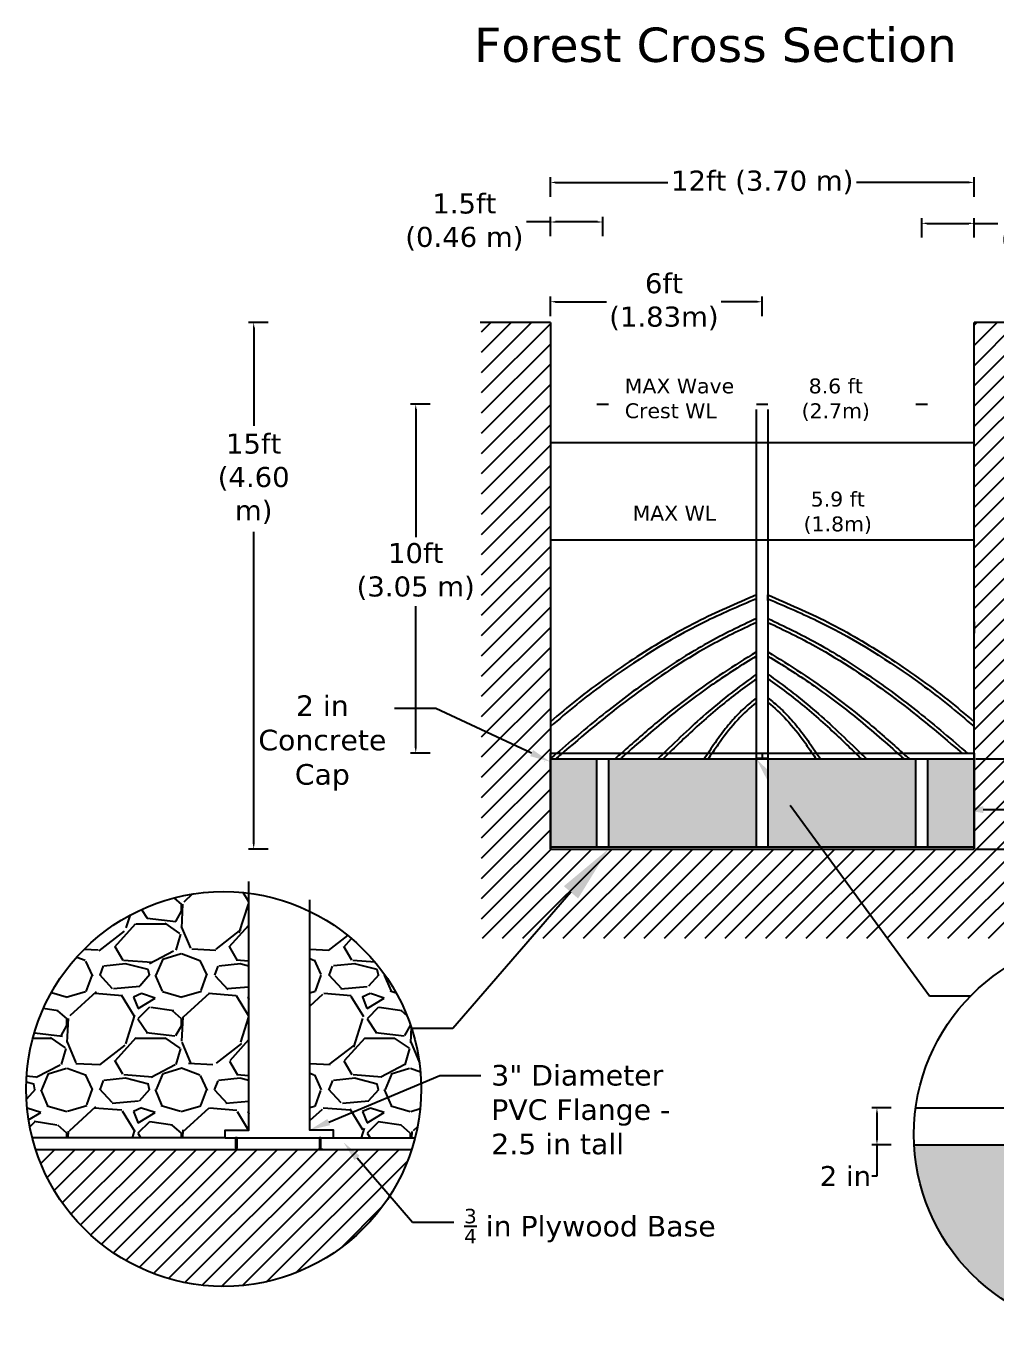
# Model space of a CAD drawing. Header units: feet. Extents: x 0 to 695, y -979 to -294.
# Drawn here: x 110.03 to 118.5, y -487.12 to -475.72 of the extents above; entities that cross this region are included whole.
import ezdxf
from ezdxf import colors
from ezdxf.entities.mleader import LeaderData, LeaderLine
from ezdxf.math import Vec2, Vec3

# ---------------------------------------------------------------- set-up
doc = ezdxf.new("R2010")
doc.units = ezdxf.units.FT
doc.header["$MEASUREMENT"] = 0
doc.header["$PDMODE"] = 35
doc.layers.add('ATM Mangroves', color=3, linetype='Continuous')
doc.layers.add('Beach Slopes', color=80, linetype='Continuous')
doc.styles.get("Standard").update_dxf_attribs({"font": 'verdana.ttf'})
doc.dimstyles.new('Meters', dxfattribs={"dimscale": 0.25, "dimtxt": 1, "dimasz": 0.18, "dimexe": 0.178, "dimexo": 0.0625, "dimgap": 0.09, "dimtad": 0, "dimtih": 1, "dimtoh": 1, "dimzin": 0, "dimdsep": 46, "dimtxsty": 'Standard', "dimcen": 0.09, "dimazin": 0, "dimtfac": 1, "dimtofl": 0, "dimtmove": 0, "dimatfit": 3, "dimfxl": 0.5, "dimfxlon": 1, "dimtolj": 1, "dimtzin": 0, "dimarcsym": 0})
pattern_1 = [(228.012787504, (-16.9021626697552, 0.9846992322677579), (-8.000000000000062, -9.000000000000004), [0.134536, -13.3190880470737]), (184.969740728, (-16.9921626697552, 0.8846992322677352), (11.99999999999998, 1.000000000000035), [0.230868, -22.85592476123]), (132.510447078, (-17.22216266975519, 0.8646992322677534), (10.00000000000012, -10.99999999999986), [0.162788, -16.1160325960997]), (267.273689006, (-17.61216266975519, 0.6146992322677534), (1.000000000000024, 20.00000000000002), [0.2102379999999999, -20.81355804162899]), (292.833654178, (-17.6221626697552, 0.4046992322677738), (-4.999999999999988, 12.00000000000003), [0.2061549999999999, -20.40937312808829]), (357.273689006, (-17.5421626697552, 0.2146992322677761), (-20.00000000000002, 1.000000000000026), [0.2102379999999999, -20.81355804162899]), (37.6942404667, (-17.33216266975519, 0.2046992322677852), (-13, -9.999999999999973), [0.278029, -27.524848548916]), (72.2553283749, (-17.11216266975519, 0.3746992322677443), (7.000000000000028, 22), [0.2624879999999998, -25.98632149681339]), (121.429565615, (-17.03216266975519, 0.6246992322677443), (-8.00000000000002, 12.99999999999999), [0.21095, -20.884073109729]), (175.236358309, (-17.14216266975519, 0.8046992322677511), (10.99999999999998, -1.000000000000038), [0.240832, -11.8007625787923]), (222.397437798, (-17.3821626697552, 0.8246992322677329), (-11.99999999999996, -10.99999999999997), [0.311448, -30.8333750047949]), (138.814074834, (-16.6221626697552, 0.6046992322677625), (-7.000000000000033, 6), [0.106301, -10.52384481273469]), (171.46923439, (-16.7021626697552, 0.6746992322677556), (13, -1.999999999999995), [0.202237, -20.021511416157]), (225, (-16.9021626697552, 0.7046992322677852), (-1.110223024625157e-16, -0.9999999999999329), [0.141421, -1.2727925623731]), (203.198590514, (-16.97216266975519, 0.8246992322677329), (4.999999999999989, 1.999999999999975), [0.076158, -7.5396151058639]), (291.801409486, (-17.0421626697552, 0.7946992322677602), (-0.9999999999996839, 3.000000000000103), [0.107703, -5.2774618071345]), (30.96375653209999, (-17.00216266975519, 0.6946992322677374), (3.000000000000053, 1.99999999999998), [0.174929, -5.656022894845299]), (161.565051177, (-16.8521626697552, 0.7846992322677693), (2.000000000000012, -0.9999999999999767), [0.1264909999999999, -3.035786660168398]), (16.389540334, (-17.6221626697552, 0.7946992322677602), (9.999999999999966, 3.000000000000044), [0.1772, -17.5428451466694]), (70.3461759419, (-17.4521626697552, 0.8446992322677715), (-4.00000000000122, -11.0000000000034), [0.148661, -14.717407747319]), (293.198590514, (-16.8521626697552, 0.9846992322677579), (-1.99999999999997, 4.999999999999991), [0.152315, -7.4634581058639]), (343.610459666, (-16.7921626697552, 0.8446992322677715), (-9.999999999999966, 3.000000000000044), [0.1771999999999999, -17.54284514666899]), (339.44395478, (-17.6221626697552, 0.1746992322677556), (-5.000000000000036, 2.000000000000024), [0.1708799999999999, -8.373123745317494]), (294.775140569, (-17.4621626697552, 0.1146992322677534), (-5.000000000000005, 11), [0.143178, -14.174643063276]), (66.8014094864, (-16.8421626697552, -0.01530076773224209), (1.999999999999981, 4.99999999999997), [0.152315, -7.4634581058639]), (17.3540246363, (-16.78216266975519, 0.1246992322677443), (-12.99999999999998, -3.999999999999963), [0.167631, -16.59542361424]), (69.44395478040002, (-17.33216266975519, -0.01530076773224209), (-2.000000000000007, -4.999999999999955), [0.08543999999999996, -8.458563745317495]), (101.309932474, (-16.9021626697552, -0.01530076773224209), (-0.9999999999999638, 4.000000000000012), [0.05099, -5.0480295135928]), (165.963756532, (-16.9121626697552, 0.03469923226776928), (2.999999999999959, -1.000000000000001), [0.206155, -3.9169506256177]), (186.009005957, (-17.11216266975519, 0.08469923226778064), (10.00000000000005, 0.9999999999999831), [0.19105, -18.9139231745428]), (303.690067526, (-17.00216266975519, 0.6046992322677625), (-0.9999999999999872, 1.999999999999986), [0.1442219999999999, -3.461329275463999]), (353.157226587, (-16.9221626697552, 0.4846992322677579), (17.00000000000001, -2.000000000000053), [0.251794, -24.9275626240283]), (60.9453959009, (-16.6721626697552, 0.4546992322677852), (-3.999999999999976, -6.999999999999977), [0.102956, -10.192674140987]), (90, (-16.6221626697552, 0.5446992322677602), (-0.9999999999999999, 1), [0.06, -0.94]), (120.256437164, (-17.1321626697552, 0.1146992322677534), (4.000000000000009, -7.000000000000008), [0.138924, -13.7535199894498]), (48.01278750420001, (-17.2021626697552, 0.2346992322677579), (8, 8.999999999999975), [0.269072, -13.1845520470737]), (0, (-17.0221626697552, 0.4346992322677465), (1, 1), [0.26, -0.74]), (325.3048464690001, (-16.7621626697552, 0.4346992322677465), (10.00000000000014, -6.999999999999825), [0.1581139999999999, -15.65327430084199]), (254.054604099, (-16.6321626697552, 0.3446992322677715), (-1.000000000000038, -4.000000000000004), [0.145602, -7.1345078892805]), (207.645975364, (-16.6721626697552, 0.2046992322677852), (-18.99999999999995, -10.00000000000005), [0.237065, -23.4694741822594]), (175.42607874, (-16.8821626697552, 0.09469923226777155), (-12.99999999999995, 1.000000000000001), [0.250799, -24.8290734079689])]

# ---------------------------------------------------------------- blocks, each defined once
blk = doc.blocks.new('*D74')
at = {"layer": 'ATM Mangroves', "color": 0, "lineweight": -2, "transparency": 16777216}
for p, q in [((112.1398473604905, -478.3066550765647), (111.9703473604905, -478.3066550765647)), ((112.0148473604905, -478.3516550765647), (112.0148473604905, -479.2092578320681)), ((112.0148473604905, -482.8616550765647), (112.0148473604905, -480.13581144747)), ((112.1398473604905, -482.9066550765647), (111.9703473604905, -482.9066550765647))]:
    blk.add_line(p, q, dxfattribs=at)
at = {"layer": 'ATM Mangroves', "color": 0, "transparency": 16777216}
for points in [[(112.0073473604905, -478.3516550765647), (112.0223473604905, -478.3516550765647), (112.0148473604905, -478.3066550765647)], [(112.0073473604905, -482.8616550765647), (112.0223473604905, -482.8616550765647), (112.0148473604905, -482.9066550765647)]]:
    blk.add_solid(points, dxfattribs=at)
at = {"layer": 'Defpoints', "color": 0, "transparency": 16777216}
for p in [(114.6053559989882, -478.3066550765647), (112.0148473604905, -482.9066550765647), (114.6053559989882, -482.9066550765647)]:
    blk.add_point(p, dxfattribs=at)
at = {"layer": 'ATM Mangroves', "color": 0, "transparency": 16777216, "insert": (112.0148473604903, -479.672534639769), "char_height": 0.25, "width": 0.1967196288678679, "attachment_point": 5}
blk.add_mtext('\\A1;{\\H0.7x;15ft (4.60 m)}', dxfattribs=at)
blk = doc.blocks.new('*D75')
at = {"layer": 'ATM Mangroves', "color": 0, "lineweight": -2, "transparency": 16777216}
for p, q in [((114.6053559989881, -477.2088992741147), (114.6053559989881, -477.0393992741147)), ((114.6503559989881, -477.0838992741147), (115.632780444925, -477.0838992741147)), ((118.2603559989881, -477.0838992741147), (117.2779315530512, -477.0838992741147)), ((118.3053559989881, -477.2088992741147), (118.3053559989881, -477.0393992741147))]:
    blk.add_line(p, q, dxfattribs=at)
at = {"layer": 'ATM Mangroves', "color": 0, "transparency": 16777216}
for points in [[(114.6503559989881, -477.0763992741147), (114.6503559989881, -477.0913992741147), (114.6053559989881, -477.0838992741147)], [(118.2603559989881, -477.0763992741147), (118.2603559989881, -477.0913992741147), (118.3053559989881, -477.0838992741147)]]:
    blk.add_solid(points, dxfattribs=at)
at = {"layer": 'Defpoints', "color": 0, "transparency": 16777216}
for p in [(118.3053559989881, -477.0838992741147), (114.6053559989881, -478.3066550765644), (118.3053559989881, -478.3066550765644)]:
    blk.add_point(p, dxfattribs=at)
at = {"layer": 'ATM Mangroves', "color": 0, "transparency": 16777216, "insert": (116.4553559989881, -477.0838992741147), "char_height": 0.25, "attachment_point": 5}
blk.add_mtext('\\A1;{\\H0.7x;12ft (3.70 m)}', dxfattribs=at)
blk = doc.blocks.new('*D76')
at = {"layer": 'ATM Mangroves', "color": 0, "lineweight": -2, "transparency": 16777216}
for p, q in [((119.6465283911246, -482.1192550765647), (119.6465283911246, -481.8607435875886)), ((119.6465283911246, -481.8607435875886), (119.6915283911246, -481.8607435875886)), ((118.3209809989881, -482.1192550765647), (119.6910283911246, -482.1192550765647)), ((119.6465283911246, -482.8616550765647), (119.6465283911246, -482.1642550765647)), ((118.3209809989881, -482.9066550765647), (119.6910283911246, -482.9066550765647))]:
    blk.add_line(p, q, dxfattribs=at)
at = {"layer": 'ATM Mangroves', "color": 0, "transparency": 16777216}
for points in [[(119.6390283911247, -482.1642550765647), (119.6540283911246, -482.1642550765647), (119.6465283911246, -482.1192550765647)], [(119.6390283911247, -482.8616550765647), (119.6540283911246, -482.8616550765647), (119.6465283911246, -482.9066550765647)]]:
    blk.add_solid(points, dxfattribs=at)
at = {"layer": 'Defpoints', "color": 0, "transparency": 16777216}
for p in [(118.3053559989881, -482.1192550765647), (119.6465283911246, -482.1192550765647), (118.3053559989881, -482.9066550765647)]:
    blk.add_point(p, dxfattribs=at)
at = {"layer": 'ATM Mangroves', "color": 0, "transparency": 16777216, "insert": (120.2347385993179, -481.8607435875884), "char_height": 0.25, "attachment_point": 5}
blk.add_mtext('\\A1;{\\H0.7x;2.6ft\\P(0.79 m)}', dxfattribs=at)
blk = doc.blocks.new('*D77')
at = {"layer": 'ATM Mangroves', "color": 0, "lineweight": -2, "transparency": 16777216}
for p, q in [((117.5826293109745, -485.1661825745932), (117.4131293109745, -485.1661825745932)), ((117.4576293109745, -485.2111825745932), (117.4576293109745, -485.445811827548)), ((117.5826293109745, -485.490811827548), (117.4131293109745, -485.490811827548)), ((117.4576293109745, -485.490811827548), (117.4576293109745, -485.7632382952542)), ((117.4576293109745, -485.7632382952542), (117.4126293109745, -485.7632382952542))]:
    blk.add_line(p, q, dxfattribs=at)
at = {"layer": 'ATM Mangroves', "color": 0, "transparency": 16777216}
for points in [[(117.4501293109745, -485.2111825745932), (117.4651293109745, -485.2111825745932), (117.4576293109745, -485.1661825745932)], [(117.4501293109745, -485.445811827548), (117.4651293109745, -485.445811827548), (117.4576293109745, -485.490811827548)]]:
    blk.add_solid(points, dxfattribs=at)
at = {"layer": 'Defpoints', "color": 0, "transparency": 16777216}
for p in [(119.1797086256706, -485.1661825745932), (117.4576293109745, -485.490811827548), (119.1551015823201, -485.490811827548)]:
    blk.add_point(p, dxfattribs=at)
at = {"layer": 'ATM Mangroves', "color": 0, "transparency": 16777216, "insert": (117.1819862619481, -485.763238295254), "char_height": 0.25, "attachment_point": 5}
blk.add_mtext('\\A1;{\\H0.7x;2 in}', dxfattribs=at)
blk = doc.blocks.new('*D72')
at = {"layer": 'ATM Mangroves', "color": 0, "lineweight": -2, "transparency": 16777216}
for p, q in [((114.6053559989881, -477.5545052276836), (114.6053559989881, -477.3850052276836)), ((115.0625559989881, -477.5545052276836), (115.0625559989881, -477.3850052276836)), ((114.6053559989881, -477.4295052276836), (114.3976377316946, -477.4295052276836)), ((115.0175559989881, -477.4295052276836), (114.6503559989881, -477.4295052276836))]:
    blk.add_line(p, q, dxfattribs=at)
at = {"layer": 'ATM Mangroves', "color": 0, "transparency": 16777216}
for points in [[(114.6503559989881, -477.4220052276837), (114.6503559989881, -477.4370052276836), (114.6053559989881, -477.4295052276836)], [(115.0175559989881, -477.4220052276837), (115.0175559989881, -477.4370052276836), (115.0625559989881, -477.4295052276836)]]:
    blk.add_solid(points, dxfattribs=at)
at = {"layer": 'Defpoints', "color": 0, "transparency": 16777216}
for p in [(115.0625559989881, -477.4295052276836), (114.6053559989881, -478.3066550765644), (115.0625559989881, -479.0204550765645)]:
    blk.add_point(p, dxfattribs=at)
at = {"layer": 'ATM Mangroves', "color": 0, "transparency": 16777216, "insert": (113.8544275235012, -477.4295052276836), "char_height": 0.25, "attachment_point": 5}
blk.add_mtext('\\A1;{\\H0.7x;1.5ft\\P(0.46 m)}', dxfattribs=at)
blk = doc.blocks.new('*D79')
at = {"layer": 'ATM Mangroves', "color": 0, "lineweight": -2, "transparency": 16777216}
for p, q in [((114.6053559989881, -478.2509869745596), (114.6053559989881, -478.0814869745596)), ((116.4553559989881, -478.2509869745596), (116.4553559989881, -478.0814869745596)), ((114.6503559989881, -478.1259869745596), (115.096218570549, -478.1259869745596)), ((116.4103559989881, -478.1259869745596), (116.0980184362307, -478.1259869745596))]:
    blk.add_line(p, q, dxfattribs=at)
at = {"layer": 'ATM Mangroves', "color": 0, "transparency": 16777216}
for points in [[(114.6503559989881, -478.1184869745596), (114.6503559989881, -478.1334869745596), (114.6053559989881, -478.1259869745596)], [(116.4103559989881, -478.1184869745596), (116.4103559989881, -478.1334869745596), (116.4553559989881, -478.1259869745596)]]:
    blk.add_solid(points, dxfattribs=at)
at = {"layer": 'Defpoints', "color": 0, "transparency": 16777216}
for p in [(116.4553559989881, -478.1259869745596), (114.6053559989881, -478.3066550765644), (116.4553559989881, -479.0204550765644)]:
    blk.add_point(p, dxfattribs=at)
at = {"layer": 'ATM Mangroves', "color": 0, "transparency": 16777216, "insert": (115.5971185033899, -478.1259869745596), "char_height": 0.25, "attachment_point": 5}
blk.add_mtext('\\A1;{\\H0.7x;6ft \\P(1.83m)}', dxfattribs=at)
blk = doc.blocks.new('*D80')
at = {"layer": 'ATM Mangroves', "color": 0, "lineweight": -2, "transparency": 16777216}
for p, q in [((117.8481559989881, -477.566309075754), (117.8481559989881, -477.396809075754)), ((118.3053559989881, -477.566309075754), (118.3053559989881, -477.396809075754)), ((117.8931559989881, -477.441309075754), (118.2603559989881, -477.441309075754)), ((118.3053559989881, -477.441309075754), (118.5130742662816, -477.441309075754))]:
    blk.add_line(p, q, dxfattribs=at)
at = {"layer": 'ATM Mangroves', "color": 0, "transparency": 16777216}
for points in [[(117.8931559989881, -477.433809075754), (117.8931559989881, -477.448809075754), (117.8481559989881, -477.441309075754)], [(118.2603559989881, -477.433809075754), (118.2603559989881, -477.448809075754), (118.3053559989881, -477.441309075754)]]:
    blk.add_solid(points, dxfattribs=at)
at = {"layer": 'Defpoints', "color": 0, "transparency": 16777216}
for p in [(117.8481559989881, -477.441309075754), (118.3053559989881, -478.3066550765644), (117.8481559989881, -479.0204550765645)]:
    blk.add_point(p, dxfattribs=at)
at = {"layer": 'ATM Mangroves', "color": 0, "transparency": 16777216, "insert": (119.056284474475, -477.441309075754), "char_height": 0.25, "attachment_point": 5}
blk.add_mtext('\\A1;{\\H0.7x;1.5ft\\P(0.46 m)}', dxfattribs=at)
blk = doc.blocks.new('*D73')
at = {"layer": 'ATM Mangroves', "color": 0, "lineweight": -2, "transparency": 16777216}
for p, q in [((113.5549257034959, -479.0204550765647), (113.3854257034959, -479.0204550765647)), ((113.4299257034959, -479.0654550765647), (113.4299257034959, -480.1818784268357)), ((113.4299257034959, -482.0234550765647), (113.4299257034959, -480.7838909632135)), ((113.5549257034959, -482.0684550765647), (113.3854257034959, -482.0684550765647))]:
    blk.add_line(p, q, dxfattribs=at)
at = {"layer": 'ATM Mangroves', "color": 0, "transparency": 16777216}
for points in [[(113.4224257034959, -479.0654550765647), (113.4374257034959, -479.0654550765647), (113.4299257034959, -479.0204550765647)], [(113.4224257034959, -482.0234550765647), (113.4374257034959, -482.0234550765647), (113.4299257034959, -482.0684550765647)]]:
    blk.add_solid(points, dxfattribs=at)
at = {"layer": 'Defpoints', "color": 0, "transparency": 16777216}
for p in [(115.0125559989881, -479.0204550765647), (113.4299257034959, -482.0684550765647), (115.0125559989881, -482.0684550765647)]:
    blk.add_point(p, dxfattribs=at)
at = {"layer": 'ATM Mangroves', "color": 0, "transparency": 16777216, "insert": (113.4299257034958, -480.4828846950245), "char_height": 0.25, "attachment_point": 5}
blk.add_mtext('\\A1;{\\H0.7x;10ft\\P(3.05 m)}', dxfattribs=at)

msp = doc.modelspace()

# ---------------------------------------------------------------- hatches: boundary and pattern name
at = {"layer": 'ATM Mangroves', "transparency": 33554687}
h = msp.add_hatch(dxfattribs=at)
h.set_pattern_fill('ANSI31')
h.set_pattern_definition([(45, (-40.111866510048, -89.4476728954113), (-0.08838834764831845, 0.08838834764831845), [])])
h.paths.add_polyline_path([(114.6053559989881, -478.3066550765644), (114.0038417400991, -478.3066550765644), (114.0038417400991, -483.6854476210605), (119.0229965159427, -483.6854476210605), (119.0229965159427, -478.3066550765644), (118.3053559989881, -478.3066550765644), (118.3053559989881, -482.9066550765644), (114.6053559989881, -482.9066550765644)])
h = msp.add_hatch(dxfattribs=at)
h.set_pattern_fill('GRAVEL', scale=0.39)
h.set_pattern_definition([(228.012787504, (-17.3413626697552, 0.3746992322677443), (-3.120000000000025, -3.510000000000002), [0.05246903999999999, -5.194444338358743]), (184.969740728, (-17.3764626697552, 0.335699232267757), (4.679999999999991, 0.3900000000000137), [0.09003852, -8.913810656879699]), (132.510447078, (-17.46616266975519, 0.3278992322677823), (3.900000000000046, -4.289999999999948), [0.06348732000000001, -6.285252712478883]), (267.273689006, (-17.6182626697552, 0.2303992322677573), (0.3900000000000095, 7.800000000000007), [0.08199281999999997, -8.117287636235305]), (292.833654178, (-17.6221626697552, 0.1484992322677385), (-1.949999999999996, 4.680000000000011), [0.08040044999999996, -7.959655519954435]), (357.273689006, (-17.5909626697552, 0.07439923226775136), (-7.800000000000007, 0.3900000000000099), [0.08199281999999997, -8.117287636235305]), (37.6942404667, (-17.5090626697552, 0.070499232267764), (-5.069999999999999, -3.89999999999999), [0.10843131, -10.73469093407724]), (72.2553283749, (-17.4232626697552, 0.1367992322677765), (2.730000000000011, 8.580000000000002), [0.10237032, -10.13466538375722]), (121.429565615, (-17.39206266975521, 0.2342992322677446), (-3.120000000000008, 5.069999999999995), [0.0822705, -8.14478851279431]), (175.236358309, (-17.43496266975519, 0.3044992322677444), (4.289999999999994, -0.3900000000000148), [0.09392448, -4.602297405728997]), (222.397437798, (-17.5285626697552, 0.312299232267776), (-4.679999999999986, -4.289999999999989), [0.12146472, -12.02501625187001]), (138.814074834, (-17.2321626697552, 0.2264992322677699), (-2.730000000000013, 2.34), [0.04145738999999998, -4.10429947696653]), (171.46923439, (-17.2633626697552, 0.2537992322677383), (5.069999999999999, -0.7799999999999981), [0.07887243000000001, -7.80838945230123]), (225, (-17.3413626697552, 0.2654992322677572), (-4.329869796038111e-17, -0.3899999999999739), [0.05515419, -0.496389099325509]), (203.198590514, (-17.3686626697552, 0.312299232267776), (1.949999999999996, 0.7799999999999904), [0.02970162, -2.940449891286921]), (291.801409486, (-17.39596266975519, 0.3005992322677571), (-0.3899999999998767, 1.17000000000004), [0.04200417, -2.058210104782455]), (30.96375653209999, (-17.3803626697552, 0.2615992322677698), (1.170000000000021, 0.779999999999992), [0.06822231000000001, -2.205848928989667]), (161.565051177, (-17.32186266975521, 0.2966992322677697), (0.7800000000000046, -0.3899999999999909), [0.04933148999999999, -1.183956797465675]), (16.389540334, (-17.6221626697552, 0.3005992322677571), (3.899999999999987, 1.170000000000017), [0.069108, -6.841709607201066]), (70.3461759419, (-17.5558626697552, 0.3200992322677507), (-1.560000000000476, -4.290000000001324), [0.05797778999999999, -5.73978902145441]), (293.198590514, (-17.32186266975521, 0.3746992322677443), (-0.7799999999999885, 1.949999999999997), [0.05940285000000001, -2.910748661286921]), (343.610459666, (-17.2984626697552, 0.3200992322677507), (-3.899999999999987, 1.170000000000017), [0.06910799999999996, -6.841709607200907]), (339.44395478, (-17.6221626697552, 0.05879923226774508), (-1.950000000000014, 0.7800000000000096), [0.06664319999999996, -3.265518260673824]), (294.775140569, (-17.5597626697552, 0.03539923226776409), (-1.950000000000002, 4.290000000000001), [0.05583942, -5.52811079467764]), (66.8014094864, (-17.3179626697552, -0.01530076773224209), (0.7799999999999927, 1.949999999999988), [0.05940285000000001, -2.910748661286921]), (17.3540246363, (-17.29456266975519, 0.03929923226775145), (-5.069999999999991, -1.559999999999985), [0.06537609, -6.472215209553601]), (69.44395478040002, (-17.5090626697552, -0.01530076773224209), (-0.7800000000000028, -1.949999999999982), [0.03332159999999998, -3.298839860673824]), (101.309932474, (-17.3413626697552, -0.01530076773224209), (-0.3899999999999859, 1.560000000000005), [0.0198861, -1.968731510301192]), (165.963756532, (-17.3452626697552, 0.00419923226775154), (1.169999999999984, -0.3900000000000005), [0.08040045, -1.527610743990903]), (186.009005957, (-17.4232626697552, 0.02369923226774517), (3.900000000000018, 0.3899999999999934), [0.0745095, -7.376430038071693]), (303.690067526, (-17.3803626697552, 0.2264992322677699), (-0.389999999999995, 0.7799999999999945), [0.05624657999999998, -1.34991841743096]), (353.157226587, (-17.3491626697552, 0.1796992322677511), (6.630000000000006, -0.7800000000000207), [0.09819966000000001, -9.721749423371037]), (60.9453959009, (-17.25166266975519, 0.1679992322677322), (-1.559999999999991, -2.729999999999991), [0.04015284, -3.97514291498493]), (90, (-17.2321626697552, 0.2030992322677321), (-0.39, 0.39), [0.0234, -0.3666]), (120.256437164, (-17.43106266975519, 0.03539923226776409), (1.560000000000004, -2.730000000000003), [0.05418036, -5.363872795885422]), (48.01278750420001, (-17.4583626697552, 0.08219923226778292), (3.12, 3.50999999999999), [0.10493808, -5.141975298358743]), (0, (-17.3881626697552, 0.1601992322677575), (0.39, 0.39), [0.1014, -0.2886]), (325.3048464690001, (-17.28676266975519, 0.1601992322677575), (3.900000000000054, -2.729999999999932), [0.06166445999999998, -6.104776977328378]), (254.054604099, (-17.2360626697552, 0.1250992322677575), (-0.3900000000000147, -1.560000000000002), [0.05678478000000001, -2.782458076819395]), (207.645975364, (-17.25166266975519, 0.070499232267764), (-7.409999999999981, -3.900000000000019), [0.09245535, -9.153094931081165]), (175.42607874, (-17.3335626697552, 0.02759923226773253), (-5.069999999999983, 0.3900000000000005), [0.09781161000000001, -9.68333862910787])])
h.paths.add_polyline_path([(119.1797086256705, -485.7860206035555, -0.0248235849279746), (119.15510158232, -485.7351644530615), (119.15510158232, -485.4908118275478), (117.7825823905728, -485.4908118275478, 0.3447895899668358), (119.1797086256705, -487.0930664386084)])
h.paths.add_polyline_path([(121.2270134836666, -485.4908118275478), (119.7233470168571, -485.4908118275479), (119.7233470168571, -485.7351644530608, -0.02482358492794862), (119.6987399735066, -485.7860206035547), (119.6987399735066, -487.113043236017, 0.3664574072746845)])
h.paths.add_polyline_path([(114.6053559989881, -482.8876050765645), (115.0125559989882, -482.8876050765645), (115.0125559989881, -482.1192550765645), (114.6053559989881, -482.1192550765645)])
h.paths.add_polyline_path([(115.1127883001656, -482.8876050765644), (116.4053559989881, -482.8876050765645), (116.4053559989881, -482.1192550765645), (115.1125559989881, -482.1192550765645)])
h.paths.add_polyline_path([(116.5055883001654, -482.8876050765644), (117.7981559989881, -482.8876050765643), (117.7981559989881, -482.1192550765645), (116.5053559989881, -482.1192550765645)])
h.paths.add_polyline_path([(117.8983883001655, -482.8876050765644), (118.3053559989881, -482.8876050765643), (118.3053559989881, -482.1192550765645), (117.8981559989881, -482.1192550765645)])
h = msp.add_hatch(dxfattribs=at)
h.set_pattern_fill('GRAVEL')
h.set_pattern_definition(pattern_1)
edge = h.paths.add_edge_path()
edge.add_arc((111.7527011272925, -485.0023795433357), 1.724643021343287, 82.65343171644129, 180.0000000000019)
edge.add_arc((111.7527011272932, -485.0023795433356), 1.724643021344036, 180.0000000000038, 194.3017855949732)
edge.add_line((110.0815081849796, -485.4284167490251), (111.7667603920143, -485.4284167490251))
edge.add_line((111.7667603920143, -485.4284167490251), (111.7667603920143, -485.3610167490251))
edge.add_line((111.7667603920143, -485.3610167490251), (111.9732325212678, -485.361016749025))
edge.add_line((111.9732325212678, -485.361016749025), (111.9732325212678, -483.2918943912986))
h = msp.add_hatch(dxfattribs=at)
h.set_pattern_fill('GRAVEL')
h.set_pattern_definition(pattern_1)
edge = h.paths.add_edge_path()
edge.add_arc((111.7527011272924, -485.0023795433358), 1.724643021343411, 1.888441812892785e-12, 64.17310206761033)
edge.add_line((112.5040482627608, -483.4500036117097), (112.5040482627609, -485.361016749025))
edge.add_line((112.5040482627609, -485.361016749025), (112.7106403920143, -485.3610167490251))
edge.add_line((112.7106403920143, -485.3610167490251), (112.7106403920143, -485.4284167490251))
edge.add_line((112.7106403920143, -485.4284167490251), (113.4238940696055, -485.428416749025))
edge.add_arc((111.752701127295, -485.002379543336), 1.724643021340868, 345.6982144050175, 360.0000000000095)
at = {"layer": 'ATM Mangroves', "true_color": 0xffffff, "transparency": 33554687}
h = msp.add_hatch(dxfattribs=at)
h.set_pattern_fill('ANSI31')
h.set_pattern_definition([(45, (-17.6221626697552, -0.01530076773224209), (-0.08838834764831845, 0.08838834764831845), [])])
h.paths.add_polyline_path([(113.3948095029627, -485.529516749025), (110.1105927516223, -485.529516749025, 0.7292489542081849)])

# ---------------------------------------------------------------- linework, layer by layer
at = {"layer": 'ATM Mangroves', "color": 7, "transparency": 33554687}
for p, q in [((114.6053559989881, -478.3066550765644), (113.9940040552455, -478.3066550765644)), ((114.6053559989881, -478.3066550765644), (114.6053559989881, -482.9066550765644)), ((118.3053559989881, -482.9066550765644), (118.3053559989881, -478.3066550765644)), ((119.0229965159427, -478.3066550765644), (118.3053559989881, -478.3066550765644)), ((115.0125559989882, -479.0204550765644), (115.112555998988, -479.0204550765645)), ((115.0125559989881, -479.0204550765645), (115.1125559989881, -479.0204550765645)), ((116.4053559989881, -479.0204550765644), (116.505355998988, -479.0204550765645)), ((116.4053559989881, -479.0204550765645), (116.5053559989881, -479.0204550765645)), ((117.7981559989881, -479.0204550765645), (117.898155998988, -479.0204550765645)), ((117.7981559989881, -479.0204550765645), (117.898155998988, -479.0204550765645)), ((114.6053559989881, -479.3566550765644), (118.3053559989881, -479.3566550765644)), ((114.6053559989881, -480.2066550765645), (118.3053559989881, -480.2066550765645)), ((116.5055983517796, -480.7349750698589), (116.5055983517796, -480.6869750698589)), ((118.3053559989881, -480.9216512546933), (118.3053559989881, -481.0216512546933)), ((118.3053559989881, -482.1446550765645), (118.3053559989881, -481.7646550765645)), ((114.6053559989881, -482.9066550765644), (114.6053559989881, -482.0684550765645)), ((114.6053559989881, -482.0684550765645), (118.3053559989881, -482.0684550765645)), ((116.4553559989881, -482.0684550765645), (116.4553559989881, -482.1164550765645)), ((118.3053559989881, -482.0684550765645), (118.3053559989881, -482.9066550765644)), ((114.5517197515436, -482.1446550765644), (114.5517197515436, -482.1446550765644)), ((114.6053559989881, -482.1192550765645), (118.3053559989881, -482.1192550765645)), ((114.6053559989881, -482.2970550765644), (114.6053559989881, -482.1446550765644)), ((118.3053559989881, -482.1446550765645), (118.3053559989881, -482.1446550765645)), ((114.6053559989881, -482.9066550765644), (114.6053559989881, -482.2970550765644)), ((114.6053559989881, -482.2970550765644), (114.6053559989881, -482.5764550765645)), ((114.6053559989881, -482.9066550765644), (114.6053559989881, -482.8876050765645)), ((114.6053559989881, -482.8876050765645), (118.3053559989881, -482.8876050765644)), ((114.6053559989881, -482.9066550765644), (118.3053559989881, -482.9066550765644)), ((115.1553559989881, -482.9066550765643), (115.2553559989881, -482.9066550765643)), ((115.1553559989881, -482.9066550765644), (115.2553559989881, -482.9066550765644)), ((116.3553559989881, -482.9066550765643), (116.4553559989881, -482.9066550765643)), ((116.3553559989881, -482.9066550765644), (116.4553559989881, -482.9066550765644)), ((117.6553559989881, -482.9066550765643), (117.7553559989881, -482.9066550765643)), ((117.6553559989881, -482.9066550765644), (117.7553559989881, -482.9066550765644)), ((117.795988018787, -485.166182574593), (119.1797086256705, -485.166182574593)), ((111.7667603920143, -485.4284167490251), (110.0815081849796, -485.4284167490251)), ((111.7667603920143, -485.4284167490251), (113.4238940696055, -485.428416749025)), ((117.7825823905728, -485.4908118275478), (119.15510158232, -485.4908118275478)), ((110.1105927516223, -485.529516749025), (113.3948095029627, -485.529516749025)), ((112.6177014275479, -485.529516749025), (112.5789518784189, -485.529516749025))]:
    msp.add_line(p, q, dxfattribs=at)
for points in [[(116.5053559989881, -479.0684550765645), (116.5053559989881, -482.1164550765645), (116.4053559989881, -482.1164550765645), (116.4053559989881, -479.0684550765645)], [(115.0125559989882, -482.8876050765645), (115.0125559989881, -482.1192550765634), (115.1125559989881, -482.1192550765635), (115.1127883001656, -482.8876050765645)], [(116.4053559989881, -482.8876050765645), (116.4053559989881, -482.1192550765643), (116.5053559989881, -482.1192550765645), (116.5055883001654, -482.8876050765644)], [(117.7981559989882, -482.8876050765644), (117.7981559989881, -482.1192550765642), (117.8981559989881, -482.1192550765643), (117.8983883001655, -482.8876050765644)], [(111.7667603920143, -485.4284167490251), (111.7667603920143, -485.3610167490251), (111.9732325212678, -485.361016749025), (111.9732325212678, -483.1907943912986)], [(112.7106403920143, -485.4284167490251), (112.7106403920143, -485.3610167490251), (112.5040482627609, -485.361016749025), (112.5040482627608, -483.3489036117097)]]:
    msp.add_lwpolyline(points, dxfattribs=at)
for points in [[(111.869996456641, -485.4284167490251), (111.8556081252885, -485.4284167490251), (111.8556081252885, -485.5169665871379), (111.869996456641, -485.5169665871379)], [(112.6025213964862, -485.428416749025), (112.5881330651337, -485.428416749025), (112.5881330651337, -485.5169665871378), (112.6025213964862, -485.5169665871378)]]:
    msp.add_lwpolyline(points, close=True, dxfattribs=at)
for centre in [(111.7527011272925, -485.0023795433357), (119.5047979371197, -485.3993396334094)]:
    msp.add_circle(centre, 1.724643021343324, dxfattribs=at)
for points, knots in [([(116.4053559989881, -480.6869750698589), (116.2296093446403, -480.762360396966), (115.8683650618553, -480.9173136649207), (115.3446485735826, -481.2286911823683), (114.9224219302277, -481.5279049143067), (114.6809622981339, -481.73007807981), (114.6053559989882, -481.7952554622459)], [0, 0, 0, 0, 0.5731495435631069, 1.178099216519437, 1.823708341478115, 2.123165287933067, 2.123165287933067, 2.123165287933067, 2.123165287933067]), ([(116.4053559989882, -480.7206658428903), (116.2504067264116, -480.7871372525378), (116.0960302666245, -480.8536140874528), (115.6378090670493, -481.0792161548256), (115.3454133633829, -481.264839099518), (114.9073311166509, -481.5830636531946), (114.7549316238555, -481.7079777286444), (114.6053559989881, -481.8370077266167)], [0.01225711850538435, 0.01225711850538435, 0.01225711850538435, 0.01225711850538435, 0.4791094907207734, 0.4791094907207734, 1.43732847216232, 1.43732847216232, 1.986340162892424, 1.986340162892424, 1.986340162892424, 1.986340162892424]), ([(116.5055983517796, -480.6869750698589), (116.6813450061274, -480.762360396966), (117.0425892889125, -480.9173136649207), (117.5663057771851, -481.2286911823683), (117.988445262559, -481.527843149221), (118.2298285537246, -481.7299411866358), (118.3053559989881, -481.7950465453971)], [0, 0, 0, 0, 0.5731495435631069, 1.178099216519437, 1.823708341478115, 2.12284532649749, 2.12284532649749, 2.12284532649749, 2.12284532649749]), ([(116.5055983517796, -480.7206658428903), (116.6605476243561, -480.7871372525378), (116.8149240841433, -480.8536140874528), (117.2731452837184, -481.0792161548256), (117.5655409873848, -481.264839099518), (118.0035370516265, -481.583001049917), (118.155858107687, -481.707842803019), (118.3053559989881, -481.8367986690083)], [0.01225711850538435, 0.01225711850538435, 0.01225711850538435, 0.01225711850538435, 0.4791094907207734, 0.4791094907207734, 1.43732847216232, 1.43732847216232, 1.986043650322525, 1.986043650322525, 1.986043650322525, 1.986043650322525]), ([(116.4053559989881, -480.8926690698589), (116.2609571843041, -480.9617263676769), (115.9642172826587, -481.1036392760846), (115.5367156225586, -481.3757501543811), (115.1049547815814, -481.6908831630339), (114.8271715686954, -481.9285662385118), (114.6840219989881, -482.0510510698589), (114.6577999989881, -482.0734877230333), (114.6315779989881, -482.0959243762077), (114.6053559989881, -482.1183610293821)], [0, 0, 0, 0, 0.4797970346416596, 0.9859840275065773, 1.517358693112862, 2.082344182170172, 2.082344182170172, 2.082344182170172, 2.185837678688279, 2.185837678688279, 2.185837678688279, 2.185837678688279]), ([(116.4053559989882, -480.9269903865333), (116.2640279998079, -480.9945899173696), (116.1233772019607, -481.0621894066014), (115.761334283576, -481.2628199622136), (115.5452394606121, -481.408804289094), (115.1267433654947, -481.7162907791182), (114.9278752465319, -481.8832001362448), (114.7212186344972, -482.0599736700726), (114.7126857107473, -482.0672748006949), (114.704151678171, -482.0745768802118), (114.7016703495161, -482.0767000100433), (114.6991889271215, -482.078823220094), (114.6967075047268, -482.0809464301447), (114.6817835718037, -482.0937159789513), (114.6668596388806, -482.1064855277579), (114.6519357059575, -482.1192550765645)], [0.01366836299702191, 0.01366836299702191, 0.01366836299702191, 0.01366836299702191, 0.4475513778897694, 0.4475513778897694, 1.169952438169013, 1.169952438169013, 1.892353498448257, 1.892353498448257, 1.923465898919428, 1.923465898919428, 1.923465898919428, 1.932512043297598, 1.932512043297598, 1.932512043297598, 1.986917956698038, 1.986917956698038, 1.986917956698038, 1.986917956698038]), ([(116.5055983517796, -480.8926690698589), (116.6499971664636, -480.9617263676769), (116.946737068109, -481.1036392760846), (117.3742387282091, -481.3757501543811), (117.8059995691863, -481.6908831630339), (118.0837827820723, -481.9285662385118), (118.2269323517796, -482.0510510698589), (118.233712445945, -482.0568524054274), (118.2404925401104, -482.0626537409959), (118.2472726342758, -482.0684550765644)], [0, 0, 0, 0, 0.4797970346416596, 0.9859840275065773, 1.517358693112862, 2.082344182170172, 2.082344182170172, 2.082344182170172, 2.109103988893444, 2.109103988893444, 2.109103988893444, 2.109103988893444]), ([(116.5055983517796, -480.9269903865333), (116.6469263509599, -480.9945899173696), (116.7875771488071, -481.0621894066014), (117.1496200671917, -481.2628199622136), (117.3657148901557, -481.408804289094), (117.784210985273, -481.7162907791182), (117.9830791042359, -481.8832001362448), (118.1873510857958, -482.0579338633045), (118.1934993218753, -482.0631941334808), (118.199647990002, -482.0684550765644)], [0.01366836299702191, 0.01366836299702191, 0.01366836299702191, 0.01366836299702191, 0.4475513778897694, 0.4475513778897694, 1.169952438169013, 1.169952438169013, 1.892353498448257, 1.892353498448257, 1.914771034796796, 1.914771034796796, 1.914771034796796, 1.914771034796796]), ([(116.4053559989881, -481.1849710698589), (116.3083167205764, -481.244543505678), (116.1103979793663, -481.3660458674135), (115.8211022906684, -481.5717789792071), (115.530325920731, -481.7993944439759), (115.3428130889914, -481.9659323882224), (115.2469739989881, -482.0510510698589), (115.2213759758845, -482.0737857387608), (115.1957779527809, -482.0965204076626), (115.1701799296773, -482.1192550765645)], [0, 0, 0, 0, 0.3415135442641599, 0.6965419765399841, 1.064289898700815, 1.448747056693604, 1.448747056693604, 1.448747056693604, 1.551433165381703, 1.551433165381703, 1.551433165381703, 1.551433165381703]), ([(116.5055983517796, -481.1849710698589), (116.6026376301914, -481.244543505678), (116.8005563714014, -481.3660458674135), (117.0898520600994, -481.5717789792071), (117.3806284300368, -481.7993944439759), (117.5681412617763, -481.9659323882224), (117.6639803517796, -482.0510510698589), (117.6895783748832, -482.0737857387608), (117.7151763979868, -482.0965204076626), (117.7407744210904, -482.1192550765645)], [0, 0, 0, 0, 0.3415135442641599, 0.6965419765399841, 1.064289898700815, 1.448747056693604, 1.448747056693604, 1.448747056693604, 1.551433165381703, 1.551433165381703, 1.551433165381703, 1.551433165381703]), ([(116.4053559989885, -481.2213071153567), (116.2768134367331, -481.3002991110724), (116.1494739059153, -481.3796631782343), (115.8977505555941, -481.5546263827259), (115.7722050413783, -481.6487158446128), (115.5192038335933, -481.851350539487), (115.3934937116379, -481.9623316938819), (115.2675346053427, -482.0742012146338), (115.2606766743516, -482.0802920283581), (115.2538180052879, -482.0863854754967), (115.2469593362241, -482.0924789226353), (115.2369130917682, -482.1014043072784), (115.2268668473123, -482.1103296919214), (115.2168206028564, -482.1192550765644)], [0.01755962128043403, 0.01755962128043403, 0.01755962128043403, 0.01755962128043403, 0.4357398291652329, 0.4357398291652329, 0.8714796583304657, 0.8714796583304657, 1.338210841209692, 1.338210841209692, 1.338210841209692, 1.363622344496176, 1.363622344496176, 1.363622344496176, 1.400843877075516, 1.400843877075516, 1.400843877075516, 1.400843877075516]), ([(116.5055983517793, -481.2213071153567), (116.6341409140347, -481.3002991110724), (116.7614804448525, -481.3796631782343), (117.0132037951736, -481.5546263827259), (117.1387493093895, -481.6487158446128), (117.3917505171744, -481.851350539487), (117.5174606391299, -481.9623316938819), (117.643419745425, -482.0742012146338), (117.6502776764161, -482.0802920283581), (117.6571363454799, -482.0863854754967), (117.6639950145436, -482.0924789226353), (117.6740412589995, -482.1014043072784), (117.6840875034554, -482.1103296919214), (117.6941337479113, -482.1192550765644)], [0.01755962128043403, 0.01755962128043403, 0.01755962128043403, 0.01755962128043403, 0.4357398291652329, 0.4357398291652329, 0.8714796583304657, 0.8714796583304657, 1.338210841209692, 1.338210841209692, 1.338210841209692, 1.363622344496176, 1.363622344496176, 1.363622344496176, 1.400843877075516, 1.400843877075516, 1.400843877075516, 1.400843877075516]), ([(116.4053559989881, -481.3798390698589), (116.3396272341445, -481.4276501791798), (116.2056169273948, -481.5251292880812), (116.0087513220027, -481.6844196153152), (115.8110903497223, -481.8606926783569), (115.6817143931299, -481.9863239780058), (115.6150579989881, -482.0510510698589), (115.5916456841811, -482.0737857387608), (115.5682333693742, -482.0965204076626), (115.5448210545672, -482.1192550765645)], [0, 0, 0, 0, 0.2438062310912608, 0.4970814208021429, 0.7593344276530014, 1.038048741122557, 1.038048741122557, 1.038048741122557, 1.135944034322475, 1.135944034322475, 1.135944034322475, 1.135944034322475]), ([(116.4053559989905, -481.4181404400714), (116.2965376382545, -481.4974711906735), (116.1892676840882, -481.5774380586907), (115.9769589426458, -481.7528673039761), (115.8718478913342, -481.8475654694676), (115.7247951044934, -481.9876492061342), (115.6807467944237, -482.0304219214721), (115.6366278700147, -482.0732638679867), (115.631337233725, -482.0784013721301), (115.6260455819845, -482.083539871834), (115.620753930244, -482.088678371538), (115.6102579175494, -482.0988706065468), (115.5997619048548, -482.1090628415557), (115.5892658921602, -482.1192550765645)], [0.02081669974320799, 0.02081669974320799, 0.02081669974320799, 0.02081669974320799, 0.3942230184415169, 0.3942230184415169, 0.7884460368830338, 0.7884460368830338, 0.9588479042329013, 0.9588479042329013, 0.9588479042329013, 0.9792820901363415, 0.9792820901363415, 0.9792820901363415, 1.019813380773945, 1.019813380773945, 1.019813380773945, 1.019813380773945]), ([(116.5055983517796, -481.3798390698589), (116.5713271166232, -481.4276501791798), (116.7053374233729, -481.5251292880812), (116.9022030287651, -481.6844196153152), (117.0998640010455, -481.8606926783569), (117.2292399576378, -481.9863239780058), (117.2958963517796, -482.0510510698589), (117.3193086665866, -482.0737857387608), (117.3427209813936, -482.0965204076626), (117.3661332962006, -482.1192550765645)], [0, 0, 0, 0, 0.2438062310912608, 0.4970814208021429, 0.7593344276530014, 1.038048741122557, 1.038048741122557, 1.038048741122557, 1.135944034322475, 1.135944034322475, 1.135944034322475, 1.135944034322475]), ([(116.5055983517772, -481.4181404400714), (116.6144167125132, -481.4974711906735), (116.7216866666795, -481.5774380586907), (116.933995408122, -481.7528673039761), (117.0391064594336, -481.8475654694676), (117.1861592462744, -481.9876492061342), (117.2302075563441, -482.0304219214721), (117.2743264807531, -482.0732638679867), (117.2796171170427, -482.0784013721301), (117.2849087687832, -482.083539871834), (117.2902004205237, -482.088678371538), (117.3006964332183, -482.0988706065468), (117.3111924459129, -482.1090628415557), (117.3216884586075, -482.1192550765645)], [0.02081669974320799, 0.02081669974320799, 0.02081669974320799, 0.02081669974320799, 0.3942230184415169, 0.3942230184415169, 0.7884460368830338, 0.7884460368830338, 0.9588479042329013, 0.9588479042329013, 0.9588479042329013, 0.9792820901363415, 0.9792820901363415, 0.9792820901363415, 1.019813380773945, 1.019813380773945, 1.019813380773945, 1.019813380773945]), ([(116.4053559989881, -481.5855330698589), (116.3704428841251, -481.6137028331741), (116.2967641242816, -481.673150786595), (116.1939925669058, -481.7815035726128), (116.0909861747765, -481.9083000999331), (116.0271848092623, -482.002176394099), (115.9939679989882, -482.0510510698589), (115.9785167827536, -482.0737857387608), (115.9630655665191, -482.0965204076626), (115.9476143502846, -482.1192550765645)], [0, 0, 0, 0, 0.1344561306635051, 0.2837489865773955, 0.4469094136748748, 0.6241122177890303, 0.6241122177890303, 0.6241122177890303, 0.7065403263622732, 0.7065403263622732, 0.7065403263622732, 0.7065403263622732]), ([(116.4053559989881, -481.6254395751889), (116.3471777280547, -481.6731439374556), (116.2926413081869, -481.7217007772682), (116.1868125806669, -481.8377714632531), (116.1352786720817, -481.9026304589585), (116.064303362081, -482.0026476863283), (116.0419974423963, -482.0354644889282), (116.019575972109, -482.0684550765645), (116.0080928144269, -482.0853512084863), (115.9965793480876, -482.1022929238233), (115.9850522928086, -482.1192550765645)], [0.02321068367792342, 0.02321068367792342, 0.02321068367792342, 0.02321068367792342, 0.2330037257347899, 0.2330037257347899, 0.4660074514695797, 0.4660074514695797, 0.5764938276270289, 0.5764938276270289, 0.5764938276270289, 0.6330794334277537, 0.6330794334277537, 0.6330794334277537, 0.6330794334277537]), ([(116.5055983517796, -481.5855330698589), (116.5405114666427, -481.6137028331741), (116.6141902264862, -481.673150786595), (116.7169617838619, -481.7815035726128), (116.8199681759912, -481.9083000999331), (116.8837695415055, -482.002176394099), (116.9169863517796, -482.0510510698589), (116.9324375680141, -482.0737857387608), (116.9478887842486, -482.0965204076626), (116.9633400004832, -482.1192550765645)], [0, 0, 0, 0, 0.1344561306635051, 0.2837489865773955, 0.4469094136748748, 0.6241122177890303, 0.6241122177890303, 0.6241122177890303, 0.7065403263622732, 0.7065403263622732, 0.7065403263622732, 0.7065403263622732]), ([(116.5055983517797, -481.6254395751889), (116.563776622713, -481.6731439374556), (116.6183130425808, -481.7217007772682), (116.7241417701009, -481.8377714632531), (116.7756756786861, -481.9026304589585), (116.8466509886867, -482.0026476863283), (116.8689569083715, -482.0354644889282), (116.8913783786587, -482.0684550765645), (116.9028615363409, -482.0853512084863), (116.9143750026802, -482.1022929238233), (116.9259020579592, -482.1192550765645)], [0.02321068367792342, 0.02321068367792342, 0.02321068367792342, 0.02321068367792342, 0.2330037257347899, 0.2330037257347899, 0.4660074514695797, 0.4660074514695797, 0.5764938276270289, 0.5764938276270289, 0.5764938276270289, 0.6330794334277898, 0.6330794334277898, 0.6330794334277898, 0.6330794334277898])]:
    msp.add_open_spline(points, degree=3, knots=knots, dxfattribs=at)

# ---------------------------------------------------------------- texts
at = {"layer": 'ATM Mangroves', "color": 7, "transparency": 33554687, "attachment_point": 1}
for s, width, insert, char_height in [('Forest Cross Section', 5.076275225535937, (113.9404783955409, -475.7312966848356), 0.3), ('\\pxqc;8.6 ft (2.7m)', 0.8413928980279763, (116.6772462149578, -478.7966042061405), 0.13), ('\\pxqc;5.9 ft (1.8m)', 0.6916982708129638, (116.769562488383, -479.7848174425606), 0.13)]:
    msp.add_mtext_dynamic_manual_height_columns(s, width=width, gutter_width=1, heights=[0], dxfattribs=dict(at, insert=insert, char_height=char_height))
at = {"layer": 'Beach Slopes', "color": 0, "transparency": 33554687, "char_height": 0.13, "attachment_point": 1}
for s, width, insert in [('MAX Wave Crest WL', 1.042549827066523, (115.2556575417487, -478.7966042061405)), ('MAX WL', 6.93141007726399, (115.323337933923, -479.9082175784631))]:
    msp.add_mtext_dynamic_manual_height_columns(s, width=width, gutter_width=1, heights=[0], dxfattribs=dict(at, insert=insert))

# ---------------------------------------------------------------- dimensions: what is measured, and where the dimension line sits
at = {"layer": 'ATM Mangroves', "color": 7, "transparency": 33554687}
for base, p1, p2, text, picture, middle in [((118.3053559989881, -477.0838992741147), (114.6053559989881, -478.3066550765644), (118.3053559989881, -478.3066550765644), '{\\H0.7x;12ft (<>)}', '*D75', (116.4553559989881, -477.0838992741147)), ((115.0625559989881, -477.4295052276836), (114.6053559989881, -478.3066550765644), (115.0625559989881, -479.0204550765645), '{\\H0.7x;1.5ft\\P(<>)}', '*D72', (113.8544275235012, -477.4295052276836)), ((117.8481559989881, -477.441309075754), (118.3053559989881, -478.3066550765644), (117.8481559989881, -479.0204550765645), '{\\H0.7x;1.5ft\\P(<>)}', '*D80', (119.056284474475, -477.441309075754)), ((116.4553559989881, -478.1259869745596), (114.6053559989881, -478.3066550765644), (116.4553559989881, -479.0204550765644), '{\\H0.7x;6ft \\P(1.83m)}', '*D79', (115.5971185033899, -478.1259869745596))]:
    dim = msp.add_linear_dim(base=base, p1=p1, p2=p2, text=text, dimstyle='Meters', override={"dimpost": ' m'}, dxfattribs=at)
    dim.commit()
    dim.dimension.update_dxf_attribs({"geometry": picture, "text_midpoint": middle, "dimtype": 160})
for base, p1, p2, text, override, picture, middle in [((112.0148473604905, -482.9066550765647), (114.6053559989881, -478.3066550765644), (114.6053559989881, -482.9066550765644), '{\\H0.7x;15ft (<>)}', {"dimpost": ' m'}, '*D74', (112.0148473604903, -479.672534639769)), ((113.4299257034959, -482.0684550765647), (115.0125559989881, -479.0204550765645), (115.0125559989881, -482.0684550765645), '{\\H0.7x;10ft\\P(<>)}', {"dimpost": ' m'}, '*D73', (113.4299257034958, -480.4828846950245)), ((119.6465283911246, -482.1192550765647), (118.3053559989881, -482.9066550765644), (118.3053559989881, -482.1192550765645), '{\\H0.7x;2.6ft\\P(<>)}', {"dimpost": ' m', "dimfxlon": 0}, '*D76', (120.2347385993179, -481.8607435875884)), ((117.4576293109745, -485.490811827548), (119.1797086256705, -485.166182574593), (119.15510158232, -485.4908118275478), '{\\H0.7x;2 in}', {"dimpost": ' m'}, '*D77', (117.1819862619481, -485.763238295254))]:
    dim = msp.add_linear_dim(base=base, p1=p1, p2=p2, angle=90, text=text, dimstyle='Meters', override=override, dxfattribs=at)
    dim.commit()
    dim.dimension.update_dxf_attribs({"geometry": picture, "text_midpoint": middle, "dimtype": 160})

# ---------------------------------------------------------------- leaders
ml = msp.add_multileader_mtext('Standard', dxfattribs=at)
ml.set_content('2 in Concrete Cap', color=7)
ml.set_leader_properties()
ml.build(insert=Vec2(0, 0))
ml.multileader.update_dxf_attribs({"dogleg_length": 0.36, "arrow_head_size": 0.18})
ctx = ml.context
ctx.base_point, ctx.char_height, ctx.arrow_head_size, ctx.landing_gap_size, ctx.plane_origin = Vec3(111.9839453255704, -481.679216748624), 0.18, 0.18, 0.09, Vec3(121.8752172379494, -480.6270501194304)
ctx.text_align_type = 1
notes = []
notes.append((ctx, [(0, (1, 1, 0), (113.6049124175785, -481.679216748624), (-1, 0), 0.36, [(0, [(114.6053559989881, -482.1446550765644)], 0, [])])]))
ctx.mtext.insert, ctx.mtext.width, ctx.mtext.defined_height, ctx.mtext.alignment, ctx.mtext.flow_direction = Vec3(112.6144288715744, -481.5643141294165), 0.8351648662560365, 0.8178972979389846, 2, 5
ml = msp.add_multileader_mtext('Standard', dxfattribs=at)
ml.set_content('', color=7)
ml.set_leader_properties()
ml.build(insert=Vec2(0, 0))
ml.multileader.update_dxf_attribs({"dogleg_length": 0.36, "arrow_head_size": 0.5})
ctx = ml.context
ctx.base_point, ctx.char_height, ctx.arrow_head_size, ctx.landing_gap_size, ctx.plane_origin = Vec3(118.2755630857362, -484.1896391617172), 0.18, 0.5, 0.09, Vec3(116.5053559989881, -482.1192550765645)
notes.append((ctx, [(0, (1, 1, 0), (117.9155630857362, -484.1896391617172), (1, 0), 0.36, [(0, [(116.4053559989881, -482.1192550765645)], 0, [])])]))
ctx.mtext.insert, ctx.mtext.flow_direction = Vec3(118.3655630857362, -484.0996391617172), 5
ml = msp.add_multileader_mtext('Standard', dxfattribs=at)
ml.set_content('2 in Open Space Gravel', color=7)
ml.set_leader_properties()
ml.build(insert=Vec2(0, 0))
ml.multileader.update_dxf_attribs({"dogleg_length": 0.36, "arrow_head_size": 0.18})
ctx = ml.context
ctx.base_point, ctx.char_height, ctx.arrow_head_size, ctx.landing_gap_size, ctx.plane_origin = Vec3(120.0198447896625, -482.562228425734), 0.18, 0.18, 0.09, Vec3(118.2053300813012, -482.562228425734)
notes.append((ctx, [(0, (1, 1, 0), (119.6598447896625, -482.562228425734), (1, 0), 0.36, [(0, [(118.2053300813012, -482.562228425734)], 0, [])])]))
ctx.mtext.insert, ctx.mtext.width, ctx.mtext.flow_direction = Vec3(120.1098447896626, -482.4703546849684), 1.384046978870352, 5
ml = msp.add_multileader_mtext('Standard', dxfattribs=at)
ml.set_content('', color=7)
ml.set_leader_properties()
ml.build(insert=Vec2(0, 0))
ml.multileader.update_dxf_attribs({"dogleg_length": 0.36, "arrow_head_size": 0.5})
ctx = ml.context
ctx.base_point, ctx.char_height, ctx.arrow_head_size, ctx.landing_gap_size, ctx.plane_origin = Vec3(113.2148095029628, -484.4752423376465), 0.18, 0.5, 0.09, Vec3(115.0125559989882, -482.9066550765644)
ctx.text_align_type = 2
notes.append((ctx, [(0, (1, 1, 0), (113.7548095029628, -484.4752423376465), (-1, 0), 0.36, [(0, [(115.1127940596989, -482.9066550765644)], 0, [])])]))
ctx.mtext.insert, ctx.mtext.alignment, ctx.mtext.flow_direction = Vec3(113.3048095029628, -484.3852423376465), 3, 5
ml = msp.add_multileader_mtext('Standard', dxfattribs=at)
ml.set_content('3" Diameter PVC Flange - 2.5 in tall', color=7)
ml.set_leader_properties()
ml.build(insert=Vec2(0, 0))
ml.multileader.update_dxf_attribs({"dogleg_length": 0.36, "arrow_head_size": 0.18})
ctx = ml.context
ctx.base_point, ctx.char_height, ctx.arrow_head_size, ctx.landing_gap_size, ctx.plane_origin = Vec3(113.9993255822087, -484.8841618007005), 0.18, 0.18, 0.09, Vec3(112.5608748451544, -485.4731901315646)
notes.append((ctx, [(0, (1, 1, 0), (113.6393255822087, -484.8841618007005), (1, 0), 0.36, [(0, [(112.5040482627609, -485.361016749025)], 0, [])])]))
ctx.mtext.insert, ctx.mtext.width, ctx.mtext.flow_direction = Vec3(114.0893255822087, -484.7922880599349), 1.688205178296923, 5
ml = msp.add_multileader_mtext('Standard', dxfattribs=at)
ml.set_content('\\A1;{\\H0.7x;\\S3/4;} in Plywood Base', color=7)
ml.set_leader_properties()
ml.build(insert=Vec2(0, 0))
ml.multileader.update_dxf_attribs({"dogleg_length": 0.36, "arrow_head_size": 0.18})
ctx = ml.context
ctx.base_point, ctx.char_height, ctx.arrow_head_size, ctx.landing_gap_size, ctx.plane_origin = Vec3(113.7630123371396, -486.1643367095638), 0.18, 0.18, 0.09, Vec3(112.578951878419, -485.6767925839715)
notes.append((ctx, [(0, (1, 1, 0), (113.4030123371396, -486.1643367095638), (1, 0), 0.36, [(0, [(112.7995137251004, -485.4683638452141)], 0, [])])]))
ctx.mtext.insert, ctx.mtext.width, ctx.mtext.flow_direction = Vec3(113.8530123371396, -486.0494340903563), 2.383619695303457, 5
for ctx, leaders in notes:
    for number, flags, end, landing, length, lines in leaders:
        leader = LeaderData()
        leader.index, (leader.has_last_leader_line, leader.has_dogleg_vector, leader.attachment_direction) = number, flags
        leader.last_leader_point, leader.dogleg_vector, leader.dogleg_length = Vec3(end), Vec3(landing), length
        for number, points, colour, breaks in lines:
            line = LeaderLine()
            line.index, line.vertices, line.color, line.breaks = number, Vec3.list(points), colors.encode_raw_color(colour), breaks
            leader.lines.append(line)
        ctx.leaders.append(leader)

doc.saveas('drawing.dxf')
